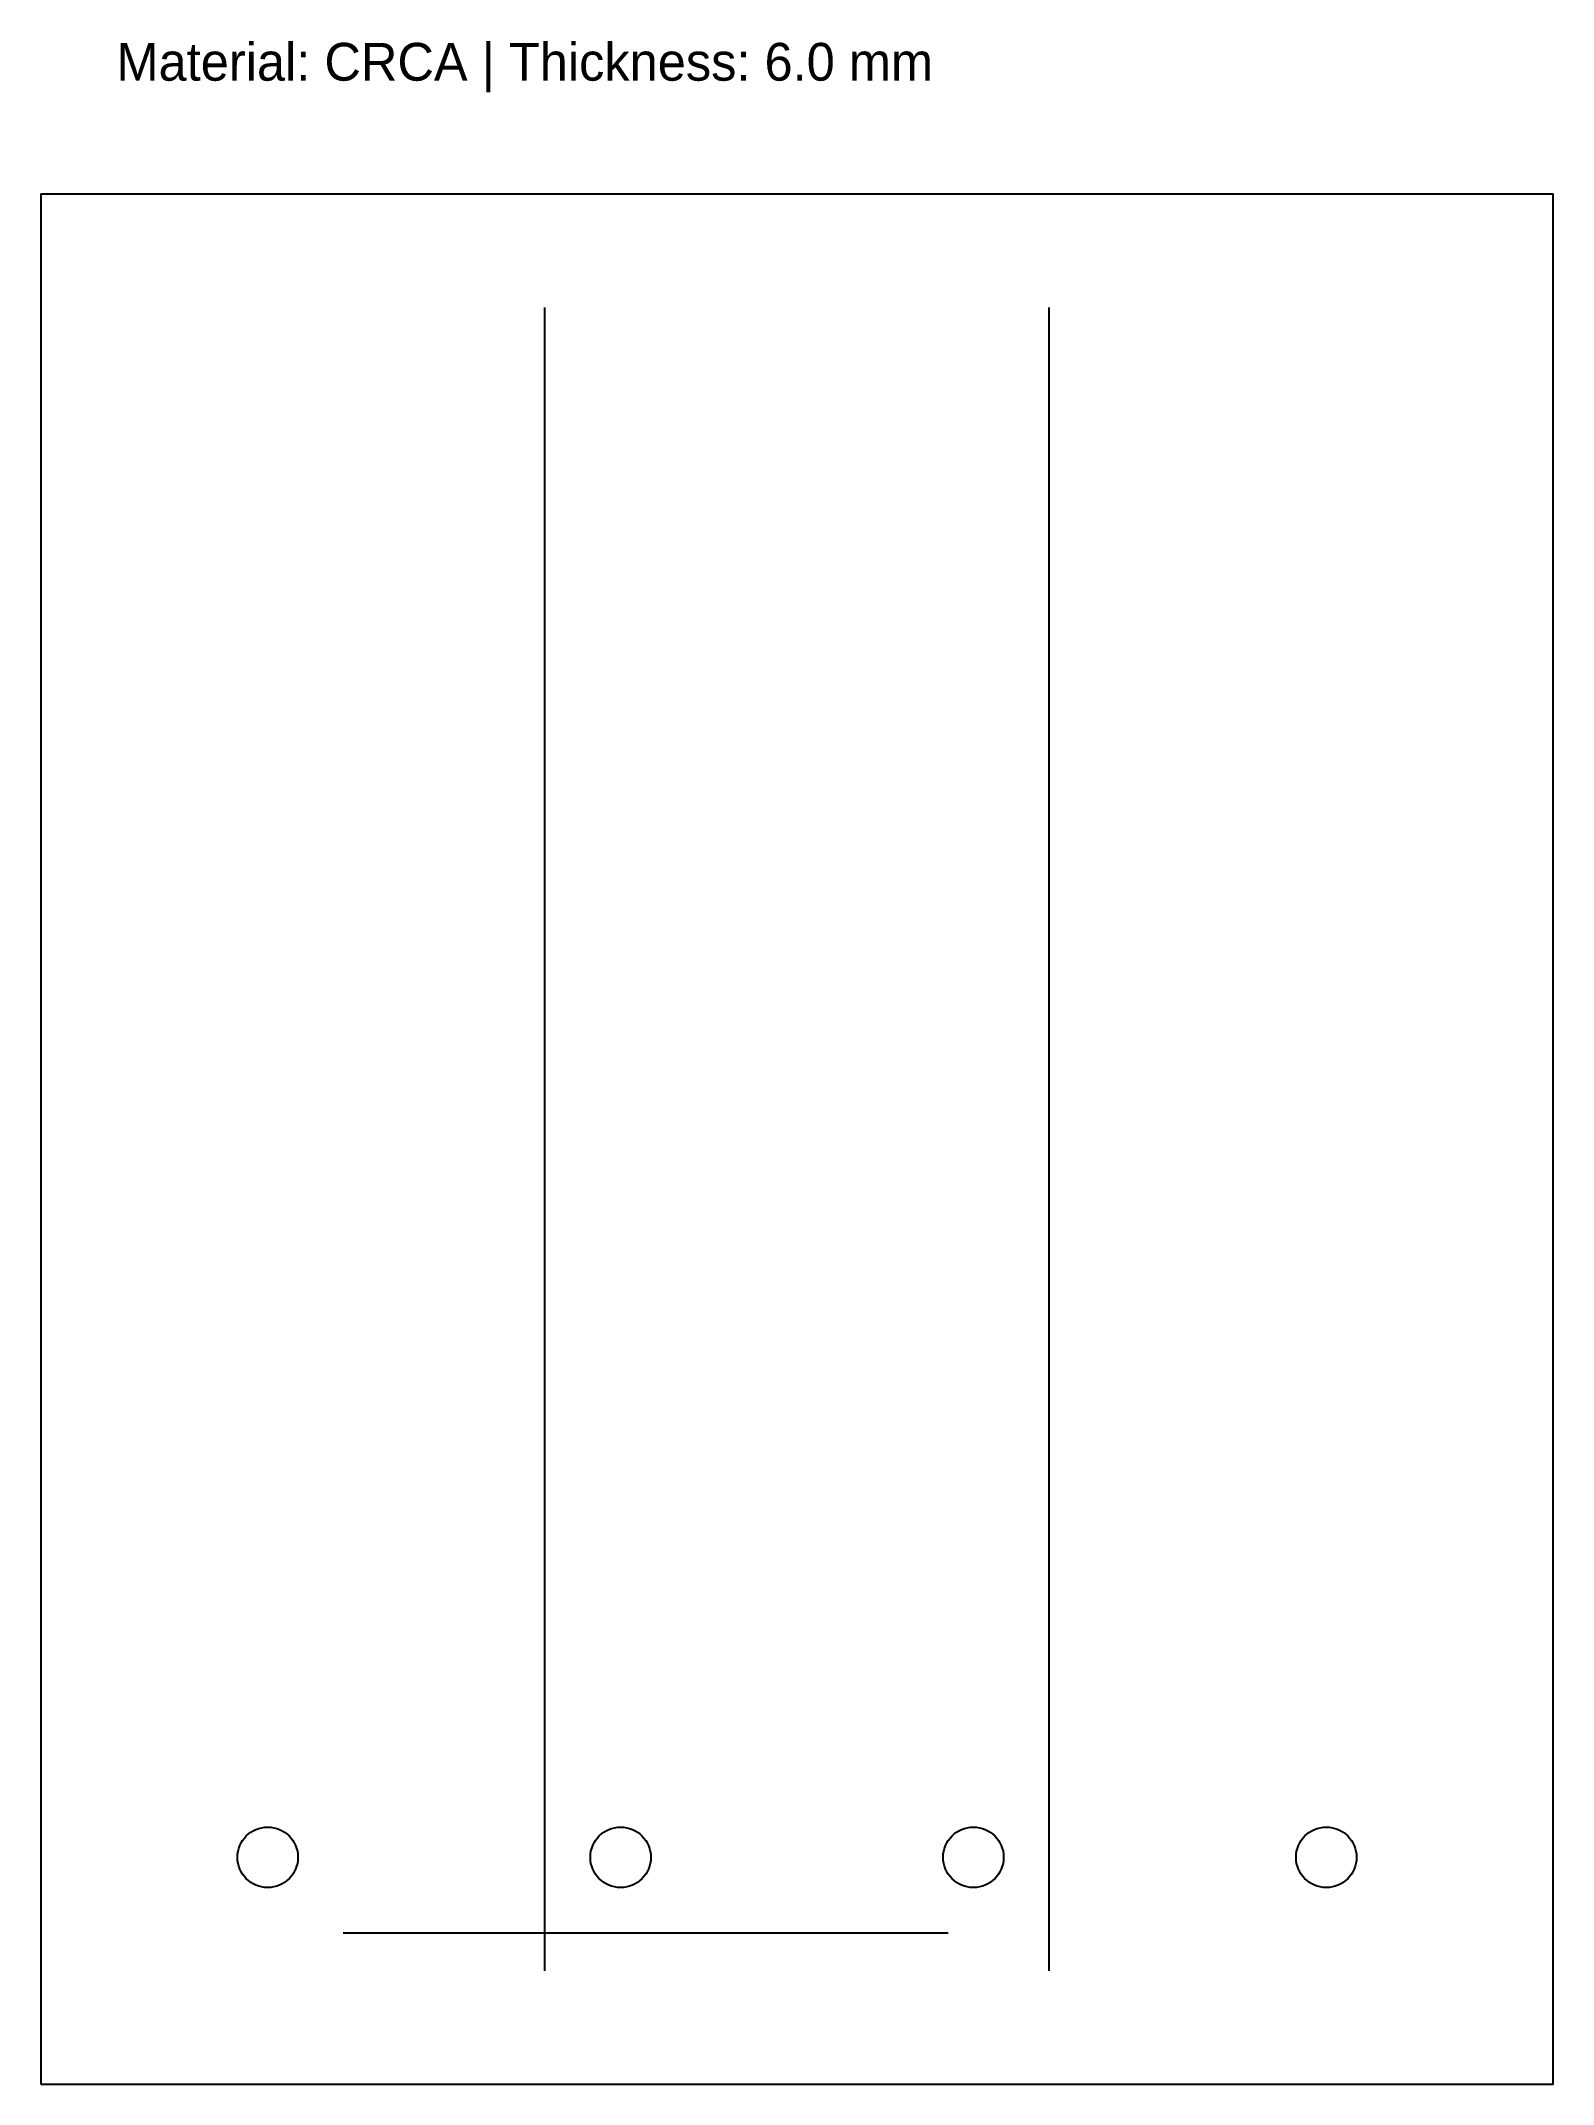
# Model space of a CAD drawing. Header units: metres. Extents: x 0 to 200, y 0 to 270.
import ezdxf

# ---------------------------------------------------------------- set-up
doc = ezdxf.new("R2010")
doc.units = ezdxf.units.M

msp = doc.modelspace()

# ---------------------------------------------------------------- linework, layer by layer
at = {"layer": 'CREASE'}
for p, q in [((66.67, 15), (66.67, 235)), ((133.33, 15), (133.33, 235))]:
    msp.add_line(p, q, dxfattribs=at)
at = {"layer": 'CUTOUTS'}
for centre in [(30, 30), (76.67, 30), (123.33, 30), (170, 30)]:
    msp.add_circle(centre, 4, dxfattribs=at)
at = {"layer": 'JOINTS', "linetype": 'CONTINUOUS'}
msp.add_line((40, 20), (120, 20), dxfattribs=at)
at = {"layer": 'PROFILE'}
msp.add_lwpolyline([(0, 0), (200, 0), (200, 250), (0, 250)], close=True, dxfattribs=at)

# ---------------------------------------------------------------- texts
at = {"layer": 'NOTES'}
msp.add_text('Material: CRCA | Thickness: 6.0 mm', height=5, dxfattribs=at).set_placement((10, 265))

doc.saveas('drawing.dxf')
